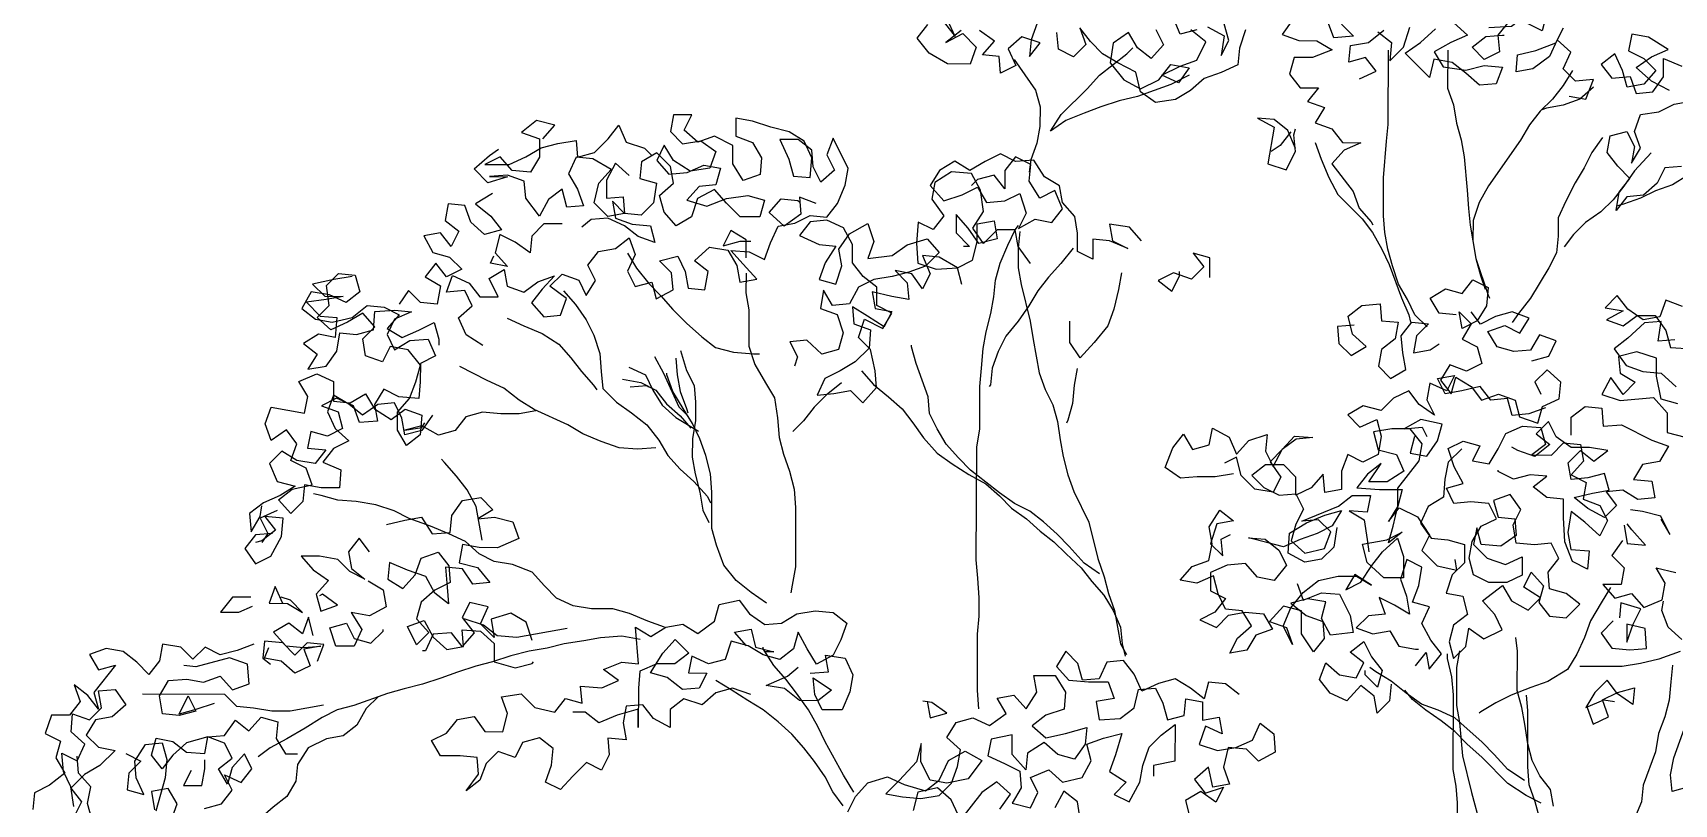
# Model space of a CAD drawing. Header units: inches. Extents: x -22123 to -20407, y -44696 to -43478.
# Drawn here: x -21201.66 to -21153.8, y -44544.56 to -44522.08 of the extents above; entities that cross this region are included whole.
import ezdxf

# ---------------------------------------------------------------- set-up
doc = ezdxf.new("R2010")
doc.units = ezdxf.units.IN
doc.header["$LTSCALE"] = 0.01
doc.header["$MEASUREMENT"] = 0

# ---------------------------------------------------------------- blocks, each defined once
blk = doc.blocks.new('ARBOLITO')
at = {"color": 106}
for points in [[(70.78547, -147.00222), (70.79554, -147.00406), (70.80012, -146.99217), (70.78914, -146.99308), (70.78182, -146.98575), (70.78641, -146.97568), (70.77818, -146.96835), (70.77359, -146.97842), (70.76352, -146.98573), (70.75345, -146.98755), (70.75437, -146.97748), (70.76536, -146.97475), (70.77726, -146.97018), (70.78185, -146.96103)], [(70.71595, -146.95823), (70.72418, -146.96556), (70.71411, -146.97013), (70.70404, -146.97561), (70.70952, -146.98477), (70.72325, -146.98661), (70.73423, -146.98387), (70.74521, -146.9848), (70.74154, -146.99486), (70.73148, -146.99577), (70.72324, -146.98844), (70.71501, -146.98202), (70.70403, -146.98018), (70.70128, -146.99116), (70.68664, -146.97651), (70.6958, -146.97011), (70.70496, -146.96188)], [(70.61893, -146.95631), (70.61252, -146.96546), (70.62258, -146.96913), (70.63357, -146.96914), (70.64271, -146.97464), (70.63081, -146.9792), (70.61983, -146.97919), (70.61707, -146.98926), (70.62347, -146.9975), (70.63445, -146.99751), (70.62804, -147.00574), (70.63811, -147.00941), (70.63261, -147.01856), (70.64267, -147.02223), (70.64907, -147.03047), (70.66005, -147.03048), (70.64998, -147.03505), (70.64265, -147.04328), (70.65545, -147.05977), (70.6591, -147.06984), (70.66642, -147.07808), (70.66733, -147.07991)], [(70.56127, -146.96266), (70.55119, -146.9654), (70.54663, -146.95441)], [(70.53655, -146.96264), (70.54112, -146.9718), (70.53379, -146.98003), (70.52556, -146.97361), (70.52008, -146.96446), (70.51092, -146.97085), (70.50908, -146.98275), (70.5173, -146.99283), (70.52737, -146.99833), (70.53836, -146.99285), (70.54569, -146.9837), (70.55667, -146.98554), (70.55025, -146.99469), (70.54019, -146.9901), (70.55118, -146.98462), (70.56125, -146.98097), (70.56675, -146.96999), (70.5576, -146.96266)], [(70.56767, -146.96084), (70.57774, -146.96634), (70.5759, -146.97824), (70.58048, -146.96909), (70.57774, -146.95902)], [(70.59055, -146.96269), (70.58688, -146.97367), (70.58596, -146.98374), (70.57589, -146.9883), (70.56581, -146.99196), (70.55757, -146.99927), (70.54841, -147.00475), (70.53651, -147.00657), (70.52737, -147.00016), (70.52463, -146.98826), (70.51365, -146.98276), (70.5045, -146.97726), (70.49719, -146.96993), (70.49079, -146.96168), (70.49444, -146.97175), (70.48711, -146.97907), (70.47796, -146.97449), (70.47706, -146.96442)], [(70.46517, -146.95891), (70.46149, -146.96898), (70.46057, -146.97905), (70.46698, -146.97081), (70.456, -146.96714), (70.44776, -146.97446), (70.45233, -146.98453), (70.44317, -146.9891), (70.44226, -146.97903), (70.4322, -146.9781), (70.43953, -146.96987), (70.43038, -146.96346)], [(70.4194, -146.96345), (70.41024, -146.97076), (70.42031, -146.96528), (70.42854, -146.97352), (70.42487, -146.98359), (70.41114, -146.98358), (70.40016, -146.97716), (70.39285, -146.968), (70.39926, -146.95977)], [(70.40933, -146.95886), (70.41573, -146.96711), (70.41117, -146.95703)], [(70.65917, -146.99204), (70.66924, -146.98747), (70.66284, -146.97923), (70.65277, -146.98197), (70.6537, -146.9719), (70.66468, -146.97008), (70.67384, -146.96277)], [(70.64822, -146.95908), (70.65553, -146.96641), (70.64364, -146.96731), (70.63998, -146.95724)], [(70.67018, -146.96368), (70.67841, -146.97009), (70.67749, -146.98107), (70.68573, -146.97284), (70.6894, -146.96095)], [(70.85316, -147.04439), (70.84309, -147.0453), (70.83851, -147.05444), (70.83026, -147.06176), (70.8202, -147.06266), (70.81378, -147.0709), (70.81562, -147.05991), (70.82204, -147.05168), (70.81472, -147.04435), (70.80832, -147.03611), (70.81016, -147.02604), (70.82023, -147.02331), (70.8248, -147.03246), (70.82296, -147.04253), (70.82846, -147.03338), (70.82481, -147.02331), (70.82848, -147.01325), (70.83946, -147.01143), (70.84862, -147.00686), (70.85869, -147.00504)], [(70.737, -146.96099), (70.75073, -146.96009), (70.75897, -146.95369), (70.76447, -146.94454), (70.77179, -146.95279), (70.76903, -146.96285), (70.75988, -146.95827), (70.74982, -146.95643), (70.74249, -146.96557), (70.74339, -146.97564), (70.73424, -146.98021), (70.72692, -146.97288), (70.73516, -146.96648), (70.74523, -146.96558), (70.74615, -146.96558)], [(70.84588, -146.99862), (70.8349, -146.99312), (70.82576, -146.98487), (70.83492, -146.97847), (70.84499, -146.97391), (70.8331, -146.96657), (70.82303, -146.96473), (70.82119, -146.9748), (70.83034, -146.97938), (70.83765, -146.98671), (70.83033, -146.99494), (70.82026, -146.99677), (70.81752, -146.98669), (70.81295, -146.97662), (70.80471, -146.98302), (70.81111, -146.99127), (70.82209, -146.99036), (70.82574, -147.00043), (70.83581, -146.99953), (70.84223, -146.99038), (70.84224, -146.9794), (70.85322, -146.98398)], [(70.70022, -147.14127), (70.69291, -147.13394), (70.68834, -147.12478), (70.68286, -147.11562), (70.67921, -147.10464), (70.67647, -147.09457), (70.67465, -147.0845), (70.67374, -147.07443), (70.67376, -147.05155), (70.67561, -147.02958), (70.67654, -147.01952), (70.67658, -146.97467)], [(70.45142, -146.98087), (70.46421, -146.99918), (70.46695, -147.00926), (70.46694, -147.02115), (70.4651, -147.03122), (70.46143, -147.04128), (70.46051, -147.04861)], [(70.80012, -146.99675), (70.79188, -147.00406), (70.7818, -147.00771), (70.77173, -147.00953), (70.76899, -147.01045)], [(70.13183, -147.15356), (70.12177, -147.14715), (70.1172, -147.13707), (70.12544, -147.12976), (70.12088, -147.1206), (70.10989, -147.12151), (70.11356, -147.11144), (70.12363, -147.11603), (70.13002, -147.12427), (70.14101, -147.12428), (70.13553, -147.11329), (70.14468, -147.10781), (70.14651, -147.11788), (70.15657, -147.12155), (70.16481, -147.11515), (70.17488, -147.1115), (70.16755, -147.11973), (70.16114, -147.12796), (70.16845, -147.1362), (70.17852, -147.1353), (70.18219, -147.12523), (70.17213, -147.1179), (70.17946, -147.11059), (70.18953, -147.11426), (70.19409, -147.12341), (70.19959, -147.11427), (70.19503, -147.10511), (70.20144, -147.09688), (70.21151, -147.09506), (70.21975, -147.08866), (70.22341, -147.09873), (70.21882, -147.10879), (70.22339, -147.11795), (70.23346, -147.11521), (70.23619, -147.12528), (70.24627, -147.1198), (70.24536, -147.10973), (70.23805, -147.1024), (70.24903, -147.09967), (70.2536, -147.10882), (70.25542, -147.11889), (70.26549, -147.11982), (70.26733, -147.10884), (70.2591, -147.10242), (70.26826, -147.09419), (70.27924, -147.09603), (70.28472, -147.10519), (70.28654, -147.11526), (70.29661, -147.11344), (70.28838, -147.10428), (70.28107, -147.09604), (70.29205, -147.09696), (70.3012, -147.10155), (70.30487, -147.09148), (70.30946, -147.08142), (70.31953, -147.0796), (70.32868, -147.07503), (70.33875, -147.07595), (70.34516, -147.06772), (70.34975, -147.05674), (70.35159, -147.04668), (70.34246, -147.02836), (70.33878, -147.03843), (70.34335, -147.04758), (70.33511, -147.0549), (70.33054, -147.04574), (70.32963, -147.03567), (70.3214, -147.02926), (70.31042, -147.02925), (70.3159, -147.04115), (70.31864, -147.05122), (70.3287, -147.05215), (70.32963, -147.04025), (70.32506, -147.03018), (70.31592, -147.02468), (70.30493, -147.02192), (70.29396, -147.01825), (70.28389, -147.01641), (70.28388, -147.02739), (70.29394, -147.03106), (70.29943, -147.04022), (70.2985, -147.05029), (70.28843, -147.05394), (70.28203, -147.04387), (70.28204, -147.03288), (70.27106, -147.02738), (70.26099, -147.03103), (70.25276, -147.0237), (70.25735, -147.01456), (70.24636, -147.01455), (70.24452, -147.02461), (70.25184, -147.03194), (70.26282, -147.03012), (70.27197, -147.03654), (70.2683, -147.0466), (70.2564, -147.04842), (70.24634, -147.042), (70.24086, -147.03285), (70.23627, -147.04199), (70.24359, -147.05024), (70.25457, -147.04933), (70.26464, -147.04477), (70.27471, -147.04661), (70.27195, -147.05667), (70.26188, -147.05758), (70.25455, -147.06581), (70.26645, -147.06948), (70.27835, -147.06491), (70.29117, -147.0631), (70.30123, -147.06585), (70.29848, -147.07592), (70.28658, -147.07591), (70.27835, -147.06766), (70.27104, -147.05942), (70.26096, -147.0649), (70.25729, -147.07588), (70.24813, -147.08136), (70.24082, -147.07312), (70.23808, -147.06305), (70.24633, -147.05573), (70.24451, -147.04566), (70.23628, -147.03742), (70.22712, -147.0429), (70.22619, -147.05297), (70.23626, -147.05572), (70.23442, -147.06762), (70.22709, -147.07494), (70.21702, -147.07401), (70.20971, -147.06668), (70.21153, -147.07675), (70.22159, -147.08042), (70.23257, -147.08135), (70.23531, -147.09142), (70.22525, -147.08775), (70.21701, -147.08133), (70.20695, -147.07675), (70.19688, -147.07765), (70.19139, -147.08222)], [(70.62069, -147.03411), (70.61613, -147.02312), (70.60789, -147.01671), (70.59783, -147.01578), (70.60789, -147.02128), (70.60421, -147.04325), (70.61519, -147.04692), (70.62069, -147.03594), (70.61978, -147.02587), (70.6207, -147.02221)], [(70.16764, -147.02912), (70.17497, -147.02089), (70.16399, -147.01813), (70.15483, -147.02544), (70.16581, -147.02912), (70.1658, -147.0401), (70.1603, -147.04925), (70.14931, -147.04832), (70.142, -147.04008), (70.13284, -147.04465), (70.14749, -147.04466), (70.15756, -147.04009), (70.16672, -147.03461), (70.17679, -147.03187), (70.18777, -147.03005), (70.18868, -147.04012), (70.19875, -147.03738), (70.20699, -147.02915), (70.21341, -147.02092), (70.21798, -147.03099), (70.22896, -147.03467), (70.23353, -147.03925)], [(70.61796, -147.02404), (70.61154, -147.03227), (70.60605, -147.03593)], [(70.89437, -147.02612), (70.88429, -147.02977), (70.8733, -147.03709), (70.85682, -147.04988), (70.84766, -147.05537), (70.83759, -147.05902), (70.82843, -147.06359), (70.81836, -147.06724), (70.8147, -147.06815)], [(70.21979, -147.05113), (70.21156, -147.0438), (70.20606, -147.05386), (70.20605, -147.06485), (70.21612, -147.06394), (70.21702, -147.07401), (70.20695, -147.07583), (70.19872, -147.06759), (70.20148, -147.05569), (70.20881, -147.04746), (70.19783, -147.04104), (70.18776, -147.04012), (70.18318, -147.05018), (70.18866, -147.05934), (70.19231, -147.06941), (70.18224, -147.07032), (70.17951, -147.05933), (70.17127, -147.06573), (70.16576, -147.07579), (70.15754, -147.0648), (70.15663, -147.05473), (70.14657, -147.05106), (70.13558, -147.05197), (70.14657, -147.05198), (70.13466, -147.05563), (70.12643, -147.04739), (70.13559, -147.03916), (70.14109, -147.0355)], [(70.5282, -147.08986), (70.52088, -147.08161), (70.50899, -147.07977), (70.51081, -147.08984), (70.51996, -147.09442), (70.50898, -147.08984), (70.49891, -147.08891), (70.4989, -147.10081), (70.48975, -147.09623), (70.48976, -147.08524), (70.48794, -147.07517), (70.48063, -147.06693), (70.4788, -147.05686), (70.46966, -147.05136), (70.46326, -147.04129), (70.45227, -147.04219), (70.44313, -147.03761), (70.43397, -147.04218), (70.42481, -147.04766), (70.41566, -147.04216), (70.40651, -147.04764), (70.40101, -147.05679), (70.40924, -147.06595), (70.42022, -147.0623), (70.42938, -147.05773), (70.43486, -147.06689), (70.44585, -147.06598), (70.455, -147.06141), (70.45865, -147.07332), (70.45407, -147.08247), (70.46414, -147.07698), (70.47421, -147.07882), (70.48062, -147.07059), (70.47606, -147.0596), (70.4669, -147.06417), (70.4605, -147.0541), (70.46143, -147.04403), (70.45228, -147.03945), (70.44586, -147.04768), (70.44585, -147.05866), (70.43945, -147.05042), (70.42938, -147.05315), (70.42572, -147.05681)], [(70.46137, -147.10352), (70.45406, -147.09345), (70.45224, -147.08338), (70.44125, -147.08337), (70.43301, -147.0916), (70.42661, -147.08244), (70.43303, -147.07238), (70.43121, -147.05956), (70.42573, -147.04949), (70.41383, -147.04856), (70.40375, -147.05496), (70.40191, -147.06503), (70.40923, -147.0751), (70.40281, -147.08333), (70.39366, -147.07875), (70.39274, -147.09156), (70.39364, -147.10346), (70.40462, -147.10713), (70.41744, -147.10623), (70.42659, -147.10166), (70.42935, -147.09068), (70.42936, -147.0797), (70.43943, -147.07788), (70.44125, -147.08886), (70.43026, -147.0916), (70.42386, -147.08244), (70.41655, -147.07419), (70.41654, -147.08518), (70.42477, -147.09342), (70.42111, -147.09342)], [(70.1374, -147.06204), (70.12733, -147.06844), (70.13648, -147.07577), (70.14288, -147.08401), (70.1328, -147.08675), (70.12457, -147.07942), (70.12092, -147.06935), (70.11085, -147.06842), (70.10902, -147.07849), (70.11725, -147.0849), (70.11266, -147.09405), (70.10626, -147.08581), (70.09619, -147.08763), (70.10168, -147.0977), (70.11174, -147.10046), (70.11906, -147.10779), (70.1099, -147.11235), (70.1035, -147.10411), (70.09709, -147.11234), (70.10623, -147.11784), (70.10439, -147.12882), (70.09433, -147.1279), (70.08701, -147.12057), (70.08151, -147.1288)], [(70.33235, -147.06771), (70.32229, -147.06404), (70.32319, -147.07411), (70.31312, -147.08142), (70.30397, -147.07318), (70.3113, -147.06494), (70.32137, -147.06587), (70.32228, -147.06679)], [(70.17949, -147.08038), (70.16851, -147.08037), (70.16118, -147.08769), (70.16025, -147.09776), (70.15111, -147.09134), (70.14196, -147.08676), (70.1392, -147.09774), (70.14652, -147.10598), (70.13645, -147.10414), (70.13828, -147.09957)], [(70.29022, -147.10062), (70.29023, -147.08964), (70.28108, -147.08414), (70.2765, -147.09329), (70.28657, -147.09055), (70.29297, -147.09056)], [(70.42017, -147.1163), (70.41744, -147.10623), (70.40646, -147.09981), (70.39639, -147.09889), (70.40096, -147.10987), (70.39637, -147.11902), (70.38997, -147.10986), (70.37991, -147.10803), (70.38722, -147.11535), (70.38813, -147.12542), (70.37806, -147.12358), (70.36617, -147.12083), (70.36799, -147.1309), (70.37806, -147.13274), (70.37347, -147.14188), (70.36341, -147.13547), (70.35426, -147.12997), (70.35517, -147.14004), (70.36523, -147.14371), (70.36431, -147.15469), (70.35606, -147.16292), (70.3469, -147.1684), (70.33775, -147.17297), (70.33316, -147.18303), (70.34323, -147.18213), (70.3533, -147.18031), (70.36061, -147.18764), (70.36886, -147.17849), (70.36795, -147.16842), (70.36522, -147.15561), (70.3579, -147.14828), (70.36158, -147.1373), (70.37255, -147.1428), (70.37805, -147.13365), (70.36891, -147.12907), (70.36892, -147.11808), (70.36068, -147.11167), (70.35428, -147.10343), (70.35429, -147.09244), (70.34881, -147.08237), (70.33875, -147.07778), (70.32868, -147.07869), (70.32227, -147.08692), (70.33416, -147.09242), (70.34423, -147.09335), (70.33781, -147.10341), (70.33414, -147.11347), (70.34421, -147.11623), (70.34788, -147.10525), (70.34606, -147.09518), (70.35247, -147.08603), (70.36346, -147.07964), (70.36711, -147.09062), (70.36344, -147.10069), (70.37809, -147.09887), (70.38724, -147.09247), (70.39915, -147.08882), (70.40646, -147.09707), (70.39822, -147.1053), (70.38814, -147.10895), (70.37807, -147.11168), (70.36709, -147.1135), (70.35793, -147.11807), (70.35243, -147.12814), (70.34236, -147.12904), (70.33688, -147.11988), (70.33504, -147.13087), (70.3451, -147.13454), (70.34875, -147.14552), (70.346, -147.15559), (70.33593, -147.15832), (70.32678, -147.15008), (70.31672, -147.15098), (70.32128, -147.16014), (70.31945, -147.16563)], [(70.48701, -147.09439), (70.47968, -147.10354), (70.47235, -147.11177), (70.46593, -147.12), (70.46043, -147.12915), (70.45402, -147.1383), (70.44669, -147.14744), (70.4421, -147.15659), (70.43843, -147.16666), (70.43751, -147.17672), (70.43659, -147.17764)], [(70.21883, -147.09781), (70.22431, -147.10697), (70.23163, -147.11613), (70.23894, -147.12346), (70.24626, -147.1317), (70.25449, -147.13994), (70.26363, -147.14819), (70.27186, -147.1546), (70.28284, -147.15736), (70.29474, -147.15829), (70.2984, -147.15829)], [(70.56937, -147.11186), (70.56938, -147.09996), (70.55931, -147.09721), (70.56571, -147.10545), (70.55838, -147.11276), (70.5474, -147.10909), (70.53825, -147.11366), (70.54648, -147.12008), (70.55106, -147.11093), (70.55106, -147.10818)], [(70.05315, -147.1123), (70.04217, -147.11412), (70.02935, -147.11686), (70.03667, -147.12419), (70.04765, -147.1242), (70.03758, -147.12602), (70.02568, -147.12784), (70.03391, -147.13608), (70.04398, -147.13701), (70.04305, -147.1489), (70.03298, -147.14706), (70.02383, -147.15255), (70.03206, -147.15896), (70.02656, -147.16811), (70.03754, -147.16629), (70.04396, -147.15714), (70.0458, -147.14616), (70.05587, -147.14709), (70.06594, -147.14435), (70.06686, -147.13337), (70.07876, -147.13246), (70.08883, -147.13339), (70.07876, -147.13795), (70.07417, -147.1471), (70.07874, -147.15626), (70.0879, -147.15078), (70.09888, -147.14987), (70.10345, -147.15994), (70.09429, -147.16451), (70.09428, -147.17549), (70.09336, -147.18556), (70.08146, -147.18463), (70.07231, -147.18005), (70.06681, -147.1892), (70.06863, -147.19927), (70.05765, -147.20017), (70.054, -147.1901), (70.04393, -147.18552), (70.03478, -147.19008), (70.04484, -147.19375), (70.04758, -147.20382), (70.03842, -147.20839), (70.02835, -147.20564), (70.02652, -147.2157), (70.0375, -147.21663), (70.03108, -147.22486), (70.0201, -147.22302), (70.01095, -147.21752), (70.00362, -147.22484), (70.00819, -147.23582), (70.01917, -147.23858), (70.01001, -147.24406), (69.99994, -147.24863), (69.9917, -147.25503), (69.9926, -147.26601), (69.9981, -147.25686), (69.99903, -147.25046)], [(70.10159, -147.19564), (70.09517, -147.20478), (70.0851, -147.20752), (70.08328, -147.19745), (70.07871, -147.18829), (70.06864, -147.1892), (70.05948, -147.1956), (70.05125, -147.18918), (70.0421, -147.18368), (70.03843, -147.19375), (70.043, -147.20382), (70.05123, -147.21115), (70.04207, -147.21572), (70.03566, -147.22395), (70.04664, -147.22854), (70.04571, -147.23952), (70.03473, -147.23951), (70.02466, -147.23767), (70.02374, -147.24774), (70.01641, -147.25505), (70.0091, -147.24681), (70.01734, -147.24041), (70.02924, -147.23767), (70.02559, -147.2276), (70.01644, -147.22302), (70.02011, -147.21295), (70.01371, -147.20471), (70.00455, -147.21111), (70.0009, -147.20104), (70.00457, -147.19097), (70.0247, -147.19465), (70.02654, -147.18458), (70.02106, -147.17543), (70.03205, -147.17086), (70.04211, -147.17545), (70.0421, -147.18734), (70.05217, -147.18827), (70.06133, -147.18279), (70.06681, -147.19194), (70.07687, -147.19836), (70.08511, -147.19196), (70.09518, -147.19563), (70.09425, -147.20753), (70.08601, -147.21393), (70.08053, -147.20477), (70.08054, -147.19379), (70.08787, -147.18556), (70.09154, -147.17549), (70.09429, -147.16543), (70.08698, -147.15627), (70.076, -147.15443), (70.07141, -147.16357), (70.06135, -147.1599), (70.05953, -147.14983), (70.06685, -147.14252), (70.05954, -147.13427), (70.05038, -147.13976), (70.04031, -147.14433), (70.03208, -147.137), (70.03941, -147.12968), (70.03759, -147.11778), (70.04492, -147.11046), (70.05498, -147.11139), (70.05772, -147.12146), (70.04948, -147.12786), (70.03941, -147.12327), (70.02843, -147.12143), (70.02293, -147.1315), (70.03116, -147.13791), (70.04123, -147.13975), (70.05313, -147.13701), (70.06229, -147.1297), (70.07236, -147.13063), (70.08151, -147.13521), (70.07418, -147.14344), (70.08332, -147.14894), (70.0934, -147.14437), (70.10255, -147.13981), (70.10529, -147.14988), (70.10529, -147.15354)], [(70.51628, -147.10907), (70.51444, -147.11913), (70.51169, -147.13103), (70.50802, -147.14109), (70.49977, -147.15115), (70.49152, -147.1603), (70.48513, -147.15114), (70.48514, -147.13833)], [(70.71762, -147.13396), (70.70755, -147.13304), (70.70207, -147.12388), (70.71123, -147.1184), (70.72129, -147.12115), (70.72771, -147.11292), (70.73686, -147.1175), (70.73593, -147.12849), (70.73043, -147.13763), (70.72127, -147.1422), (70.71945, -147.13213), (70.72677, -147.13946), (70.72127, -147.14861), (70.73042, -147.15319), (70.73315, -147.16326), (70.724, -147.16783), (70.71393, -147.16416), (70.70843, -147.17331), (70.71483, -147.18155), (70.71759, -147.17149), (70.72673, -147.17699), (70.73313, -147.18523), (70.7432, -147.18158), (70.75327, -147.18525), (70.756, -147.19532), (70.76698, -147.19899), (70.76974, -147.18893), (70.77981, -147.18436), (70.78074, -147.17429), (70.77251, -147.16696), (70.76518, -147.17428), (70.76883, -147.1816)], [(70.18037, -147.12066), (70.18768, -147.1289), (70.19408, -147.13806), (70.19865, -147.14722), (70.2023, -147.1582), (70.20321, -147.16919), (70.20411, -147.17926), (70.21234, -147.1875), (70.22149, -147.19392), (70.23063, -147.20125), (70.23795, -147.21041), (70.24343, -147.21956), (70.25075, -147.22781), (70.25898, -147.23514), (70.26721, -147.2443), (70.26903, -147.24796)], [(70.854, -147.12859), (70.84394, -147.12492), (70.84026, -147.13499), (70.8302, -147.13681), (70.82105, -147.1304), (70.81465, -147.12215), (70.80732, -147.12947), (70.8183, -147.13131), (70.80823, -147.13679), (70.81829, -147.14046), (70.82654, -147.13406), (70.83752, -147.13407), (70.84392, -147.14323), (70.84666, -147.1533), (70.85947, -147.15423)], [(70.84941, -147.14873), (70.83934, -147.14963), (70.84118, -147.13774), (70.83111, -147.13864), (70.82103, -147.14779), (70.81279, -147.15418), (70.8201, -147.16426), (70.83017, -147.16793), (70.84115, -147.16886), (70.85029, -147.1771)], [(70.8512, -147.18717), (70.84114, -147.18441), (70.8384, -147.17068), (70.83841, -147.1597), (70.82652, -147.15603), (70.81553, -147.15876), (70.81644, -147.16883), (70.82558, -147.17433), (70.81826, -147.18165), (70.81094, -147.17157), (70.80544, -147.18164), (70.81642, -147.18531), (70.83656, -147.1835), (70.84479, -147.19266), (70.84478, -147.20455), (70.85576, -147.20731)], [(70.65629, -147.14031), (70.64622, -147.14122), (70.64713, -147.15129), (70.65444, -147.15862), (70.6636, -147.15313), (70.65537, -147.1458), (70.65263, -147.13482), (70.66088, -147.12842), (70.67186, -147.12751), (70.67277, -147.13758), (70.68284, -147.13851), (70.681, -147.14857), (70.67275, -147.15497), (70.67091, -147.16504), (70.67823, -147.17237), (70.68739, -147.16688), (70.68556, -147.15681), (70.68466, -147.14675), (70.69107, -147.13851), (70.70114, -147.13944), (70.69381, -147.14675), (70.69197, -147.15682), (70.70204, -147.155), (70.70754, -147.15134)], [(70.76336, -147.16146), (70.77343, -147.15873), (70.77801, -147.14958), (70.76795, -147.14591), (70.76245, -147.15505), (70.75238, -147.15596), (70.74231, -147.15321), (70.73683, -147.14405), (70.7469, -147.1404), (70.75605, -147.14498), (70.76155, -147.13583), (70.75149, -147.13216), (70.74142, -147.1349), (70.73226, -147.13947), (70.72677, -147.13214)], [(70.14649, -147.1371), (70.15655, -147.14169), (70.16753, -147.14627), (70.17759, -147.15269), (70.18491, -147.16093), (70.19131, -147.16918), (70.19862, -147.17742), (70.20045, -147.18017)], [(70.23525, -147.16006), (70.24073, -147.17014), (70.24986, -147.19028), (70.25535, -147.19578)], [(70.24806, -147.16099), (70.24897, -147.17106), (70.25079, -147.18113), (70.25444, -147.1912), (70.25535, -147.19395)], [(70.21601, -147.17377), (70.227, -147.17562), (70.23614, -147.1802), (70.24254, -147.18844), (70.25077, -147.19577), (70.25717, -147.2031)], [(70.21968, -147.16646), (70.22975, -147.17104), (70.23431, -147.1802), (70.2398, -147.18936), (70.24803, -147.19669), (70.26175, -147.20494)], [(70.48969, -147.1667), (70.48785, -147.17677), (70.48692, -147.18775), (70.48417, -147.19782), (70.48325, -147.19965)], [(70.77157, -147.18984), (70.7615, -147.19349), (70.75143, -147.1944), (70.74869, -147.18433), (70.73862, -147.18524), (70.73222, -147.17699), (70.72124, -147.17973), (70.71117, -147.18155), (70.7066, -147.17239), (70.71667, -147.17057), (70.71209, -147.17972), (70.70202, -147.17513), (70.70018, -147.1852), (70.70475, -147.19436), (70.6956, -147.18794), (70.6892, -147.1797), (70.68005, -147.18427), (70.67272, -147.19158), (70.66174, -147.18883), (70.65258, -147.19431), (70.6599, -147.20164), (70.66997, -147.19707), (70.6727, -147.20714), (70.67086, -147.21812), (70.66171, -147.22269), (70.65256, -147.21811), (70.64889, -147.22817), (70.64888, -147.23916), (70.63881, -147.24098), (70.6379, -147.22999), (70.63057, -147.23822), (70.62142, -147.24279), (70.62143, -147.23181), (70.61411, -147.22448), (70.60313, -147.22447), (70.59488, -147.23087), (70.6022, -147.2382), (70.61135, -147.24278), (70.62142, -147.24188), (70.62599, -147.25103), (70.6214, -147.26018), (70.61865, -147.27025), (70.62688, -147.27758), (70.63878, -147.27484), (70.64245, -147.26478), (70.63513, -147.25745), (70.62506, -147.25835), (70.64704, -147.24922), (70.65528, -147.24282), (70.66626, -147.24283), (70.66443, -147.2529), (70.65344, -147.25197), (70.66259, -147.25747), (70.66441, -147.26937), (70.66532, -147.2767)], [(70.22059, -147.17836), (70.23066, -147.17745), (70.23157, -147.17837)], [(70.34781, -147.17573), (70.33865, -147.18304), (70.33132, -147.19035), (70.32491, -147.19859), (70.3185, -147.20499)], [(70.16383, -147.19295), (70.15376, -147.19477), (70.14277, -147.19476), (70.13179, -147.19383), (70.12172, -147.19657), (70.11531, -147.2048), (70.10524, -147.20754), (70.09517, -147.20204), (70.0851, -147.20477), (70.09517, -147.20295), (70.09701, -147.20021)], [(70.78711, -147.20633), (70.78712, -147.19535), (70.79537, -147.18895), (70.80543, -147.18987), (70.80634, -147.20086), (70.81732, -147.19995), (70.83562, -147.20912), (70.84569, -147.21279), (70.84019, -147.22194), (70.83012, -147.22376), (70.82462, -147.23291), (70.8356, -147.23383), (70.83742, -147.2439), (70.82735, -147.24481), (70.8182, -147.23931), (70.80813, -147.24022), (70.81453, -147.24846), (70.8072, -147.25577), (70.79714, -147.25027), (70.78891, -147.24386), (70.7999, -147.24112), (70.80997, -147.2393), (70.80723, -147.22923), (70.79716, -147.23197), (70.78709, -147.23287), (70.78527, -147.22281), (70.7926, -147.21549), (70.80083, -147.2219), (70.80907, -147.2155), (70.79809, -147.21366), (70.78711, -147.21365), (70.77796, -147.20724), (70.77339, -147.19808), (70.76606, -147.2054), (70.7743, -147.21181), (70.76514, -147.21913), (70.75507, -147.21546), (70.75141, -147.21362)], [(70.5839, -147.22994), (70.57292, -147.23176), (70.56193, -147.23175), (70.55187, -147.23266), (70.54272, -147.22624), (70.54731, -147.21435), (70.55372, -147.20612), (70.5592, -147.21528), (70.56927, -147.21254), (70.57111, -147.20247), (70.58118, -147.20797), (70.58574, -147.21805), (70.59307, -147.20982), (70.60406, -147.20616), (70.60314, -147.21623), (70.6077, -147.22539), (70.6132, -147.21533), (70.62053, -147.20709), (70.63152, -147.20802), (70.62145, -147.20893), (70.6132, -147.21533), (70.60588, -147.22264), (70.61227, -147.2318), (70.60769, -147.24095), (70.59671, -147.23911), (70.58848, -147.23086), (70.58574, -147.21988), (70.57842, -147.22353)], [(70.62228, -147.29588), (70.62594, -147.30595), (70.63692, -147.30138), (70.6479, -147.30231), (70.6543, -147.31513), (70.65612, -147.3252), (70.64239, -147.32702), (70.63691, -147.31694), (70.63966, -147.30688), (70.62868, -147.30504), (70.61861, -147.30777), (70.62776, -147.3151), (70.63782, -147.31877), (70.63873, -147.32884), (70.63231, -147.33707), (70.625, -147.32608), (70.62501, -147.31235), (70.61403, -147.3096), (70.60579, -147.31874), (70.61585, -147.32241), (70.6195, -147.33249), (70.61402, -147.3215), (70.61861, -147.31052), (70.62594, -147.30137), (70.6351, -147.29406), (70.647, -147.29132), (70.65798, -147.29133), (70.66713, -147.29683), (70.65707, -147.29042), (70.65157, -147.29957), (70.66073, -147.295), (70.66714, -147.28494), (70.67356, -147.2767), (70.68272, -147.26847), (70.68637, -147.27946), (70.68636, -147.29228), (70.67446, -147.29226), (70.6644, -147.2831), (70.66166, -147.27212), (70.67631, -147.26938), (70.68547, -147.26482), (70.67722, -147.27122), (70.67998, -147.26115), (70.68273, -147.24925), (70.68274, -147.23827), (70.69557, -147.22181), (70.69741, -147.21174), (70.6901, -147.20258), (70.67912, -147.20257), (70.66813, -147.20439), (70.67087, -147.21538), (70.68185, -147.21813), (70.68641, -147.22821), (70.67634, -147.2346), (70.66536, -147.23459), (70.67269, -147.22362), (70.66445, -147.23002), (70.65803, -147.23825), (70.67176, -147.23918), (70.68549, -147.23919), (70.68273, -147.24925), (70.67723, -147.2584), (70.68365, -147.25017), (70.69463, -147.25567), (70.70194, -147.26666), (70.69735, -147.27581), (70.7065, -147.28497), (70.71839, -147.28773), (70.71748, -147.28132)], [(70.69284, -147.20716), (70.69009, -147.21723), (70.70015, -147.21907), (70.70657, -147.20992), (70.70932, -147.19985), (70.69651, -147.1971), (70.68644, -147.20258), (70.69742, -147.20167), (70.70016, -147.20717)], [(70.72121, -147.21451), (70.71296, -147.22274), (70.71112, -147.23281), (70.7102, -147.24379), (70.70104, -147.24927), (70.69645, -147.25933), (70.70285, -147.26849), (70.71292, -147.26942), (70.72298, -147.27217), (70.72297, -147.28316), (70.71565, -147.29047), (70.71197, -147.30145), (70.72204, -147.30329), (70.72478, -147.31428), (70.71653, -147.32068), (70.71378, -147.33074), (70.71651, -147.34081), (70.72384, -147.3335), (70.72568, -147.32252), (70.73483, -147.32893), (70.74582, -147.32345), (70.74125, -147.31429), (70.73394, -147.30605), (70.74584, -147.29691), (70.75133, -147.30606), (70.76139, -147.31156), (70.76872, -147.30425), (70.75866, -147.29783), (70.76324, -147.28868), (70.77056, -147.29693), (70.7678, -147.30699), (70.7742, -147.31524), (70.78427, -147.31616), (70.79251, -147.30793), (70.78428, -147.30152), (70.77422, -147.29876), (70.77331, -147.28869), (70.77972, -147.28046), (70.77516, -147.27131), (70.76509, -147.27221), (70.7541, -147.27129), (70.75228, -147.2603), (70.75687, -147.25115), (70.75047, -147.24199), (70.7404, -147.24565), (70.74314, -147.25572), (70.7532, -147.25664), (70.75411, -147.26671), (70.74495, -147.27311), (70.73305, -147.27218), (70.73032, -147.26211), (70.72848, -147.27218), (70.73671, -147.28042), (70.74769, -147.28409), (70.75776, -147.27953), (70.75775, -147.29051), (70.74859, -147.29508), (70.73761, -147.29507), (70.72846, -147.29048), (70.72572, -147.28041), (70.72756, -147.27035), (70.73306, -147.2612), (70.74222, -147.25663), (70.73765, -147.24747), (70.72667, -147.24655), (70.7166, -147.24745), (70.71203, -147.2383), (70.7221, -147.23556), (70.71662, -147.22549), (70.71297, -147.2145), (70.72213, -147.20993), (70.73219, -147.21269), (70.72761, -147.22184), (70.73767, -147.22368), (70.74317, -147.21453), (70.74776, -147.20538), (70.75783, -147.20081), (70.76881, -147.20174), (70.77155, -147.21181), (70.76331, -147.21821), (70.7752, -147.21822), (70.78253, -147.2109), (70.7926, -147.21183), (70.79442, -147.2219), (70.78709, -147.23013), (70.79624, -147.23471), (70.7944, -147.24478), (70.80447, -147.24845), (70.80903, -147.25761), (70.80445, -147.26676), (70.7953, -147.25851), (70.78707, -147.2521), (70.78523, -147.26491), (70.78705, -147.27498), (70.79803, -147.2759), (70.79711, -147.28688), (70.78796, -147.2823), (70.78339, -147.2704), (70.78249, -147.25575), (70.7825, -147.24477), (70.77244, -147.24384), (70.7642, -147.23743), (70.77245, -147.23103), (70.76238, -147.23011), (70.75231, -147.23284), (70.74316, -147.22826), (70.74316, -147.22734)], [(70.13172, -147.27072), (70.12808, -147.25058), (70.1226, -147.2405), (70.1162, -147.23226), (70.10888, -147.22402), (70.10705, -147.22218)], [(70.00818, -147.25321), (69.9981, -147.25778), (70.00267, -147.26694), (69.99901, -147.27243)], [(70.07407, -147.26151), (70.08505, -147.25877), (70.09512, -147.25695), (70.10152, -147.26703), (70.1125, -147.26612), (70.11343, -147.25606), (70.11984, -147.24691), (70.13083, -147.24509), (70.13814, -147.25242), (70.12899, -147.2579), (70.13906, -147.25699), (70.15004, -147.25975), (70.15369, -147.26982), (70.14087, -147.2753), (70.12989, -147.27529), (70.11982, -147.27345), (70.11798, -147.28443), (70.12896, -147.28719), (70.13627, -147.29635), (70.12621, -147.29725), (70.11981, -147.2881), (70.10974, -147.28717), (70.11064, -147.29907), (70.11155, -147.30914), (70.10332, -147.30272), (70.09784, -147.29265), (70.08686, -147.28898), (70.07588, -147.28439), (70.07495, -147.29446), (70.0841, -147.29996), (70.09143, -147.29173), (70.0951, -147.28167), (70.10517, -147.27801), (70.11157, -147.28626), (70.11248, -147.29633), (70.10332, -147.30089), (70.09508, -147.30821), (70.09232, -147.31827), (70.09964, -147.32652), (70.09231, -147.33383), (70.08682, -147.32285), (70.0969, -147.31919), (70.10238, -147.32927), (70.11061, -147.3366), (70.12068, -147.33478), (70.11977, -147.32471), (70.13076, -147.32563), (70.13899, -147.33296), (70.13898, -147.34394), (70.15179, -147.34762), (70.16186, -147.34488), (70.16277, -147.34397)], [(70.64611, -147.26203), (70.64427, -147.27393), (70.63694, -147.28125), (70.62687, -147.28307), (70.61681, -147.27757), (70.61773, -147.26567), (70.62781, -147.25927), (70.6388, -147.25471), (70.64887, -147.25197), (70.64337, -147.26112), (70.63421, -147.26568), (70.62414, -147.26934), (70.61407, -147.2739), (70.604, -147.27115), (70.59302, -147.26839), (70.60309, -147.26932), (70.61132, -147.27573), (70.61589, -147.28489), (70.60856, -147.29403), (70.59849, -147.29219), (70.59117, -147.28395), (70.58019, -147.28486), (70.57012, -147.28942), (70.57011, -147.30041), (70.57926, -147.30499), (70.57284, -147.31322), (70.56369, -147.31779), (70.57375, -147.32238), (70.58108, -147.31506), (70.59115, -147.31324), (70.60213, -147.31416), (70.60761, -147.32332), (70.59754, -147.32697), (70.59204, -147.33612), (70.58197, -147.33794), (70.58656, -147.32879), (70.5948, -147.32148), (70.58932, -147.31232), (70.57925, -147.3114), (70.57468, -147.30224), (70.57195, -147.29126), (70.56188, -147.29582), (70.55181, -147.29398), (70.55914, -147.28575), (70.56921, -147.2821), (70.57105, -147.27203), (70.56923, -147.26196), (70.57564, -147.2519), (70.58388, -147.25832), (70.57381, -147.26014), (70.57013, -147.27203), (70.57745, -147.27936), (70.57654, -147.26929), (70.58204, -147.26655)], [(70.81818, -147.26951), (70.81176, -147.27866), (70.81908, -147.28599), (70.81724, -147.29606), (70.80625, -147.29605), (70.81357, -147.30429), (70.82364, -147.30155), (70.83095, -147.3098), (70.84194, -147.30523), (70.84378, -147.29516), (70.8383, -147.28601), (70.85019, -147.28876)], [(70.84107, -147.25672), (70.84655, -147.26588), (70.84107, -147.25489), (70.83009, -147.25213), (70.82277, -147.25121)], [(70.00542, -147.26694), (69.99535, -147.26785), (69.98893, -147.27608), (69.99533, -147.28524), (70.00449, -147.28067), (70.01091, -147.26878), (70.01183, -147.25779), (70.00085, -147.25687), (70.00725, -147.26511), (69.99901, -147.27151), (69.99534, -147.27242)], [(70.8191, -147.26036), (70.82092, -147.27135), (70.8319, -147.27227), (70.82367, -147.26311), (70.82093, -147.25945)], [(70.06398, -147.27798), (70.05758, -147.26973), (70.05117, -147.27796), (70.05299, -147.28803), (70.06122, -147.29445), (70.05207, -147.28986), (70.04476, -147.28254), (70.03378, -147.28069), (70.02279, -147.28068), (70.03011, -147.28893), (70.03926, -147.29534), (70.03193, -147.30357), (70.03466, -147.31365), (70.04473, -147.30999), (70.03559, -147.30358), (70.03376, -147.30449)], [(70.69363, -147.34537), (70.70004, -147.33714), (70.70186, -147.34721), (70.7092, -147.33806), (70.7028, -147.32982), (70.69731, -147.31974), (70.7019, -147.30968), (70.69183, -147.30692), (70.6955, -147.29686), (70.69734, -147.28588), (70.6882, -147.28129), (70.68452, -147.29319), (70.68818, -147.30326), (70.69, -147.31424), (70.68085, -147.30874), (70.6717, -147.30416), (70.67535, -147.31423), (70.66528, -147.31514), (70.65795, -147.32245), (70.66802, -147.32612), (70.67809, -147.3243), (70.68357, -147.33346), (70.69364, -147.3353), (70.69547, -147.3353)], [(70.01179, -147.30905), (70.00722, -147.29898), (70.00355, -147.30904), (70.01453, -147.30905), (70.02368, -147.31455), (70.01636, -147.30722), (70.01087, -147.30539)], [(70.06305, -147.29537), (70.0722, -147.30087), (70.07402, -147.31094), (70.06395, -147.31642), (70.05297, -147.31458), (70.05937, -147.32465), (70.05478, -147.33471), (70.0438, -147.3347), (70.04015, -147.32372), (70.05022, -147.32098), (70.05478, -147.33014), (70.06485, -147.33289), (70.07218, -147.32558), (70.07218, -147.32466)], [(70.81083, -147.29788), (70.80533, -147.30703), (70.79891, -147.31801), (70.79524, -147.32807), (70.79065, -147.33813), (70.78515, -147.34728), (70.77325, -147.35459), (70.76318, -147.35824), (70.75128, -147.36281), (70.74212, -147.36738), (70.73296, -147.37286), (70.73204, -147.37378)], [(69.99257, -147.30537), (69.98158, -147.30536), (69.97425, -147.31451), (69.98524, -147.31452), (69.99348, -147.31086)], [(70.16187, -147.33115), (70.15822, -147.32017), (70.14907, -147.31467), (70.13717, -147.31832), (70.13899, -147.3293), (70.13076, -147.32106), (70.13535, -147.31099), (70.12436, -147.30824), (70.11978, -147.31738), (70.12709, -147.32654), (70.11976, -147.33477), (70.11336, -147.32653), (70.10238, -147.32744), (70.09779, -147.3375), (70.09596, -147.3375)], [(70.29364, -147.36331), (70.28266, -147.35964), (70.27259, -147.36237), (70.26434, -147.36969), (70.25336, -147.36602), (70.24512, -147.37242), (70.24511, -147.3834), (70.23505, -147.3779), (70.22865, -147.36965), (70.21858, -147.37056), (70.21674, -147.38063), (70.21856, -147.3907), (70.20758, -147.38977), (70.20849, -147.39984), (70.2039, -147.40899), (70.19475, -147.4044), (70.18651, -147.41263), (70.17918, -147.42086), (70.17003, -147.41628), (70.1737, -147.40621), (70.17462, -147.39615), (70.16639, -147.38973), (70.15632, -147.39247), (70.15174, -147.40162), (70.14167, -147.39795), (70.13434, -147.40526), (70.13067, -147.41533), (70.12243, -147.42173), (70.12976, -147.41167), (70.12886, -147.4016), (70.11879, -147.40067), (70.10689, -147.40066), (70.10141, -147.3915), (70.11056, -147.38694), (70.11698, -147.3787), (70.12705, -147.37688), (70.13345, -147.38604), (70.14443, -147.38605), (70.14719, -147.37507), (70.14353, -147.365), (70.15543, -147.36318), (70.16366, -147.37143), (70.17556, -147.37418), (70.18197, -147.36595), (70.19204, -147.36871), (70.19113, -147.35864), (70.20395, -147.35956), (70.21402, -147.355), (70.20487, -147.34858), (70.21586, -147.34401), (70.22593, -147.34494), (70.22412, -147.32297), (70.23326, -147.32847), (70.24242, -147.32299), (70.25249, -147.32117), (70.26164, -147.32667), (70.27171, -147.31935), (70.27447, -147.30929), (70.28637, -147.30655), (70.29277, -147.3148), (70.30192, -147.32121), (70.31198, -147.32031), (70.32114, -147.31482), (70.33213, -147.313), (70.34311, -147.31393), (70.35134, -147.32034), (70.34767, -147.33041), (70.34309, -147.33955), (70.33301, -147.34504), (70.32753, -147.33588), (70.32205, -147.32581), (70.31929, -147.33587), (70.31105, -147.34227), (70.30098, -147.33952), (70.29184, -147.33402), (70.28177, -147.33126), (70.2781, -147.34224), (70.26803, -147.34498), (70.25796, -147.34039), (70.25612, -147.35046), (70.26711, -147.35047), (70.26252, -147.35962), (70.25245, -147.36052), (70.24331, -147.35319), (70.23324, -147.35044), (70.24058, -147.33855), (70.24791, -147.33032), (70.25614, -147.33856), (70.24789, -147.34496), (70.23691, -147.34495), (70.22684, -147.34952), (70.22591, -147.35958), (70.22589, -147.38338), (70.2259, -147.3724), (70.21308, -147.37605), (70.2021, -147.38061), (70.19386, -147.3742), (70.18654, -147.37419)], [(70.81264, -147.31802), (70.80531, -147.32533), (70.81171, -147.33449), (70.82269, -147.33542), (70.83276, -147.33451), (70.83186, -147.32261), (70.82088, -147.31986), (70.82087, -147.33084), (70.82454, -147.31986), (70.82912, -147.31071), (70.81723, -147.30704), (70.8163, -147.31619)], [(70.03007, -147.32829), (70.02734, -147.3173), (70.02367, -147.32736), (70.01544, -147.32095), (70.00628, -147.32643), (70.01359, -147.33468), (70.02457, -147.3356), (70.03464, -147.3347), (70.02457, -147.33652), (70.02823, -147.34659), (70.01907, -147.35116), (70.01084, -147.34383), (70.00077, -147.34199), (70.00352, -147.33558)], [(70.18293, -147.32385), (70.15272, -147.32931), (70.14082, -147.32839), (70.13259, -147.32197), (70.12161, -147.3183), (70.12069, -147.3183)], [(70.0328, -147.34385), (70.03648, -147.33378), (70.02641, -147.33286), (70.01908, -147.34017), (70.01176, -147.33284), (70.00078, -147.33192), (69.99986, -147.34199), (70.00443, -147.34565)], [(70.29092, -147.33402), (70.28361, -147.32577), (70.29368, -147.32395), (70.29641, -147.33494), (70.30739, -147.33769), (70.3019, -147.33769)], [(70.67897, -147.35634), (70.67805, -147.3664), (70.67072, -147.37372), (70.6689, -147.36365), (70.66067, -147.35724), (70.65242, -147.36638), (70.64236, -147.3618), (70.63596, -147.35355), (70.63963, -147.34349), (70.64786, -147.35082), (70.65793, -147.35266), (70.66251, -147.34351), (70.65428, -147.33709), (70.66252, -147.33069), (70.66709, -147.33985), (70.67349, -147.34809), (70.67074, -147.35816), (70.66342, -147.35083), (70.66342, -147.34809)], [(69.99437, -147.33374), (69.9843, -147.3374), (69.97423, -147.34013), (69.96508, -147.33555), (69.95775, -147.34286), (69.95044, -147.33553), (69.93946, -147.33369), (69.93762, -147.34376), (69.9312, -147.35199), (69.92389, -147.34466), (69.91566, -147.33825), (69.90559, -147.33641), (69.89552, -147.34006), (69.901, -147.34922), (69.91107, -147.34648), (69.89824, -147.36294), (69.90098, -147.37302), (69.89458, -147.36477), (69.88635, -147.35836), (69.89, -147.36843), (69.88359, -147.37666), (69.8726, -147.37665), (69.86893, -147.38763), (69.87808, -147.39222), (69.87532, -147.40228), (69.88081, -147.41144), (69.87165, -147.41875), (69.86249, -147.42332), (69.86157, -147.43339)], [(69.88628, -147.43158), (69.88446, -147.41968), (69.87989, -147.41052), (69.87899, -147.39954), (69.88814, -147.40412), (69.89272, -147.39406), (69.88449, -147.38673), (69.88542, -147.37575), (69.89548, -147.37942), (69.90281, -147.3721), (69.90099, -147.36203), (69.91106, -147.36113), (69.91746, -147.37028), (69.90921, -147.3776), (69.89914, -147.37942), (69.89364, -147.38857), (69.90096, -147.3959), (69.91102, -147.39774), (69.90186, -147.40688), (69.89271, -147.41236), (69.88446, -147.42059), (69.89086, -147.42884), (69.88628, -147.43799)], [(69.89726, -147.43983), (69.89452, -147.42976), (69.89636, -147.41969), (69.88905, -147.41145), (69.88814, -147.40138)], [(69.97054, -147.36942), (69.95956, -147.37307), (69.94949, -147.37581), (69.95499, -147.36483), (69.95956, -147.37398), (69.94948, -147.37672), (69.93942, -147.3758), (69.9376, -147.36481), (69.9431, -147.35566), (69.95408, -147.35476), (69.96415, -147.3566), (69.97422, -147.35295), (69.98153, -147.36119), (69.9916, -147.35754), (69.9907, -147.34564), (69.97972, -147.34197), (69.95958, -147.34744), (69.95226, -147.34652)], [(70.35582, -147.42194), (70.34943, -147.41187), (70.33846, -147.39172), (70.33389, -147.38256), (70.32841, -147.37249), (70.3211, -147.36242), (70.3147, -147.35417), (70.30738, -147.34593), (70.30099, -147.33586), (70.30099, -147.33494)], [(70.32935, -147.35053), (70.34033, -147.34962), (70.33851, -147.33955), (70.35041, -147.34139), (70.35497, -147.35146), (70.35313, -147.36153), (70.34855, -147.37251), (70.33665, -147.3725), (70.33208, -147.36334), (70.33117, -147.35327), (70.34215, -147.36061), (70.33391, -147.367), (70.32292, -147.36699), (70.31378, -147.35966), (70.3028, -147.35782), (70.31562, -147.35234), (70.32203, -147.34686)], [(70.58744, -147.36266), (70.57921, -147.35625), (70.56914, -147.35532), (70.56639, -147.36539), (70.55816, -147.35897), (70.54901, -147.35347), (70.53894, -147.35621), (70.52887, -147.36078), (70.5243, -147.3507), (70.5179, -147.34246), (70.50783, -147.34337), (70.50325, -147.35343), (70.49318, -147.35434), (70.49044, -147.34427), (70.48312, -147.33694), (70.47762, -147.34609), (70.48494, -147.35433), (70.49684, -147.35526), (70.50874, -147.35527), (70.51239, -147.36534), (70.5014, -147.36716), (70.50322, -147.37814), (70.51604, -147.37724), (70.52428, -147.37084), (70.52704, -147.35986), (70.53711, -147.35895), (70.54167, -147.36811), (70.54441, -147.37818), (70.55448, -147.37544), (70.5554, -147.36538), (70.56547, -147.36722), (70.56546, -147.3782), (70.57553, -147.37638), (70.57735, -147.38645), (70.56729, -147.38186), (70.56362, -147.39284), (70.5746, -147.39651), (70.58558, -147.39469), (70.59565, -147.39013), (70.60024, -147.38006), (70.60847, -147.38648), (70.60938, -147.39746), (70.5993, -147.40294), (70.59199, -147.39561), (70.58101, -147.39469), (70.57825, -147.40658), (70.5819, -147.41666), (70.57183, -147.41848), (70.5691, -147.40658), (70.56085, -147.41389), (70.56725, -147.42213), (70.57824, -147.41848), (70.57365, -147.42763), (70.56451, -147.42122), (70.55535, -147.4267), (70.55809, -147.43677)], [(70.49218, -147.43946), (70.49036, -147.42756), (70.48213, -147.42114), (70.47663, -147.4312)], [(70.44368, -147.43209), (70.4501, -147.42294), (70.44187, -147.41561), (70.43271, -147.42201), (70.41988, -147.43847), (70.4144, -147.42657), (70.40617, -147.41924), (70.39427, -147.42198), (70.39151, -147.43296)], [(70.35215, -147.43384), (70.35674, -147.42469), (70.36407, -147.41646), (70.37597, -147.41281), (70.38603, -147.41739), (70.39884, -147.42107), (70.40709, -147.41467), (70.41259, -147.40277), (70.42266, -147.39729), (70.43272, -147.40279), (70.42448, -147.41377), (70.41166, -147.4165), (70.40159, -147.41466), (70.39611, -147.40367), (70.39612, -147.39269), (70.39337, -147.40367), (70.38329, -147.41464), (70.37504, -147.42287), (70.38511, -147.42471), (70.39609, -147.42564), (70.40708, -147.42382), (70.41441, -147.4165), (70.41808, -147.40644), (70.41992, -147.39637), (70.41169, -147.38904), (70.41719, -147.37989), (70.42726, -147.37716), (70.43732, -147.38174), (70.44739, -147.37443), (70.44191, -147.36527), (70.45198, -147.36345), (70.4593, -147.3717), (70.46571, -147.36163), (70.46389, -147.35156), (70.4767, -147.35158), (70.4831, -147.36165), (70.48218, -147.37172), (70.47119, -147.37537), (70.46295, -147.38177), (70.47118, -147.3891), (70.48308, -147.38636), (70.4959, -147.38271), (70.49497, -147.39278), (70.48856, -147.40193), (70.47849, -147.39917), (70.47026, -147.39184), (70.46019, -147.39824), (70.45926, -147.40831), (70.45103, -147.39915), (70.45104, -147.38725), (70.43823, -147.38998), (70.43639, -147.40005), (70.44645, -147.40463), (70.4556, -147.40922), (70.45651, -147.41929), (70.45101, -147.42844), (70.46199, -147.43119), (70.46657, -147.42204), (70.462, -147.41289), (70.47299, -147.40832), (70.48122, -147.41565), (70.49312, -147.41291), (70.49862, -147.40285), (70.49589, -147.39278), (70.50596, -147.38913), (70.51694, -147.38639), (70.51327, -147.3992), (70.5096, -147.40927), (70.51966, -147.41568), (70.51233, -147.423), (70.52148, -147.42758), (70.5279, -147.41569), (70.52974, -147.40563), (70.53341, -147.39465), (70.54074, -147.38733), (70.54898, -147.38093), (70.54896, -147.4029), (70.53615, -147.40563), (70.53614, -147.41204)], [(70.85289, -147.33636), (70.84008, -147.34093), (70.82909, -147.34366), (70.81811, -147.34548), (70.79248, -147.34546)], [(70.79703, -147.37017), (70.80068, -147.38025), (70.80984, -147.37568), (70.80619, -147.36561), (70.81535, -147.36104), (70.82542, -147.3583), (70.82449, -147.36837), (70.81534, -147.36195), (70.80895, -147.35371), (70.80162, -147.36103), (70.79612, -147.37017), (70.8071, -147.36561), (70.81351, -147.36653)], [(70.03644, -147.37039), (70.0163, -147.37404), (70.00532, -147.37403), (69.99434, -147.37219), (69.98427, -147.37126), (69.97695, -147.36393), (69.92753, -147.36389)], [(70.0694, -147.36493), (70.06207, -147.37225), (70.05657, -147.38231), (70.04832, -147.38871), (70.03825, -147.39053), (70.02727, -147.39601), (70.02085, -147.40607), (70.01992, -147.41614), (70.01442, -147.42529), (70.00618, -147.43169), (69.99794, -147.439), (69.99061, -147.44723), (69.97595, -147.46187), (69.96953, -147.47101), (69.9622, -147.47924), (69.95854, -147.4829)], [(70.39981, -147.36707), (70.40163, -147.37713), (70.4117, -147.3744), (70.40255, -147.36798), (70.39706, -147.36706)], [(69.91743, -147.39957), (69.92658, -147.40416), (69.91925, -147.41147), (69.91832, -147.42154), (69.92839, -147.4243), (69.92382, -147.41422), (69.92292, -147.40415), (69.92933, -147.39409), (69.9394, -147.39319), (69.94214, -147.40326), (69.94121, -147.41424), (69.9357, -147.43437)], [(69.94485, -147.43987), (69.94852, -147.42981), (69.94304, -147.42065), (69.93297, -147.42247), (69.93479, -147.43345)], [(69.96499, -147.43257), (69.97506, -147.42983), (69.98148, -147.4216), (69.97691, -147.41244), (69.98697, -147.41703), (69.99339, -147.4088), (69.98882, -147.39964), (69.98149, -147.40787), (69.97874, -147.41793), (69.97325, -147.40878), (69.9815, -147.40238), (69.97693, -147.39322), (69.96686, -147.38955), (69.95405, -147.3932), (69.9458, -147.40051), (69.93939, -147.40875), (69.93299, -147.4005), (69.93574, -147.39044), (69.94581, -147.39228), (69.95404, -147.39869), (69.96502, -147.39962), (69.96686, -147.38955), (69.97693, -147.38864), (69.98335, -147.3795), (69.99158, -147.38591), (69.99891, -147.37768), (70.00897, -147.38044), (70.00805, -147.3905), (70.01353, -147.39966), (70.02086, -147.39967)], [(69.95678, -147.40968), (69.95219, -147.41883), (69.96318, -147.41884), (69.96502, -147.40877), (69.96502, -147.40328)]]:
    blk.add_lwpolyline(points, dxfattribs=at)
at = {"color": 25}
for points in [[(70.55666, -146.99012), (70.54568, -146.9956), (70.52553, -147.0029), (70.51455, -147.00564), (70.50356, -147.00929), (70.49349, -147.01294), (70.4825, -147.01751), (70.47334, -147.02391), (70.47976, -147.01384), (70.49533, -146.9983), (70.50266, -146.99007), (70.51915, -146.97727), (70.52281, -146.97361)], [(70.71227, -146.9747), (70.71225, -146.99758), (70.7159, -147.00765), (70.71773, -147.01864), (70.72046, -147.02871), (70.72228, -147.03878), (70.7241, -147.05892), (70.725, -147.0699), (70.72591, -147.07997), (70.72955, -147.10011), (70.73685, -147.12208), (70.73776, -147.12391)], [(70.78732, -146.98667), (70.78182, -146.99581), (70.7754, -147.00405), (70.76807, -147.01136), (70.76166, -147.01959), (70.75616, -147.02874), (70.73691, -147.05618), (70.73141, -147.06624), (70.72774, -147.07722), (70.72773, -147.08912), (70.72955, -147.10011), (70.73229, -147.11018), (70.73502, -147.11842)], [(70.80558, -147.02696), (70.79917, -147.0361), (70.79458, -147.04525), (70.78908, -147.0544), (70.78358, -147.06538), (70.779, -147.07544), (70.77899, -147.08642), (70.77806, -147.09649), (70.77348, -147.10564), (70.76248, -147.12393), (70.75515, -147.13308), (70.75148, -147.13857)], [(70.63259, -147.03046), (70.63625, -147.04053), (70.64081, -147.05152), (70.64629, -147.06159), (70.66093, -147.07625), (70.66732, -147.08449), (70.67281, -147.09456), (70.67738, -147.10372), (70.68468, -147.12386), (70.68925, -147.13394), (70.69016, -147.13851)], [(70.83486, -147.03614), (70.82479, -147.04711), (70.81837, -147.05626), (70.81196, -147.06449), (70.80463, -147.0718), (70.79547, -147.0782), (70.78814, -147.08552), (70.78264, -147.09283)], [(70.43092, -147.37167), (70.43002, -147.36069), (70.43005, -147.32682), (70.43097, -147.31584), (70.43098, -147.30486), (70.43008, -147.29296), (70.42917, -147.28197), (70.42924, -147.21424), (70.43108, -147.20326), (70.4311, -147.17763), (70.43203, -147.16665), (70.43295, -147.15475), (70.43479, -147.14469), (70.43755, -147.13371), (70.43939, -147.12364), (70.44031, -147.11357), (70.44307, -147.10351), (70.44765, -147.09253), (70.45224, -147.08338), (70.45407, -147.08063)], [(70.45498, -147.0843), (70.45406, -147.09436), (70.45405, -147.10626), (70.45587, -147.11633), (70.46134, -147.1383), (70.46316, -147.14929), (70.4668, -147.16943), (70.47045, -147.1795), (70.47502, -147.18866), (70.47776, -147.19873), (70.47958, -147.20971), (70.4814, -147.21978), (70.48414, -147.23077), (70.48779, -147.24084), (70.49692, -147.25915), (70.5024, -147.28112), (70.50605, -147.29211), (70.50878, -147.30218), (70.51244, -147.31225), (70.51608, -147.33239), (70.51973, -147.3388)], [(70.29021, -147.10977), (70.2902, -147.12167), (70.29202, -147.13174), (70.292, -147.15371), (70.29565, -147.16469), (70.30205, -147.17568), (70.30753, -147.18484), (70.30935, -147.19674), (70.31026, -147.20864), (70.31299, -147.21871), (70.31664, -147.22878), (70.31938, -147.23977), (70.32029, -147.25075), (70.32025, -147.28645), (70.31841, -147.29743), (70.31749, -147.30201)], [(70.5033, -147.29028), (70.49416, -147.28386), (70.48501, -147.27379), (70.4777, -147.26646), (70.46947, -147.25913), (70.46123, -147.25271), (70.45209, -147.24813), (70.44294, -147.24171), (70.43471, -147.2353), (70.42556, -147.22797), (70.41825, -147.22064), (70.41093, -147.21239), (70.40545, -147.20324), (70.40088, -147.19408), (70.39997, -147.18401), (70.39267, -147.16387), (70.38993, -147.1538), (70.38994, -147.15288)], [(70.25081, -147.15642), (70.25446, -147.16832), (70.25903, -147.17748), (70.25994, -147.18754), (70.25992, -147.19853), (70.25808, -147.20951), (70.25807, -147.22049), (70.2599, -147.23056), (70.26263, -147.24155), (70.26445, -147.25253), (70.26811, -147.25986)], [(70.23611, -147.21498), (70.22513, -147.21589), (70.21415, -147.21496), (70.20317, -147.21129), (70.19219, -147.2067), (70.18304, -147.2012), (70.16291, -147.19203), (70.15376, -147.18653), (70.14462, -147.1792), (70.13455, -147.17462), (70.11809, -147.16636)], [(70.30284, -147.3084), (70.2937, -147.30198), (70.28455, -147.29465), (70.27724, -147.28549), (70.27267, -147.27359), (70.26993, -147.26352), (70.26995, -147.24155), (70.26905, -147.23057), (70.26631, -147.21958), (70.26266, -147.20951), (70.25809, -147.20036), (70.25261, -147.1912), (70.24621, -147.18112), (70.24256, -147.17105), (70.24256, -147.17014)], [(70.35972, -147.16841), (70.36703, -147.17666), (70.37618, -147.18399), (70.38441, -147.19132), (70.39081, -147.19956), (70.39721, -147.20872), (70.40544, -147.21788), (70.41458, -147.2243), (70.42464, -147.23071), (70.43471, -147.23621), (70.44294, -147.24354), (70.45025, -147.25087), (70.4594, -147.25729), (70.46763, -147.26462), (70.47586, -147.27103), (70.48318, -147.27836), (70.49232, -147.28661), (70.49872, -147.29485), (70.50604, -147.30309), (70.51152, -147.31225), (70.51609, -147.32232), (70.51699, -147.33239), (70.51882, -147.33972)], [(70.24151, -147.32299), (70.23144, -147.31932), (70.22046, -147.31473), (70.2104, -147.31198), (70.19758, -147.31196), (70.1866, -147.31012), (70.17654, -147.30554), (70.16922, -147.29821), (70.16191, -147.28996), (70.15001, -147.28538), (70.13903, -147.28354), (70.12988, -147.27895), (70.12165, -147.27162), (70.11159, -147.26704), (70.10061, -147.26245), (70.0878, -147.25786), (70.07865, -147.25328), (70.06767, -147.24961), (70.05577, -147.24776), (70.04479, -147.24684), (70.03473, -147.24408), (70.03015, -147.24317)], [(70.85831, -147.41782), (70.84824, -147.42056), (70.84733, -147.41049), (70.84917, -147.40043), (70.85652, -147.3803)], [(70.85382, -147.32904), (70.84559, -147.32171), (70.84193, -147.31164), (70.84285, -147.30615)], [(70.22685, -147.3303), (70.21587, -147.32846), (70.20306, -147.32936), (70.19299, -147.33118), (70.18109, -147.333), (70.17102, -147.33574), (70.16003, -147.33756), (70.14905, -147.34029), (70.13806, -147.34394), (70.12799, -147.34668), (70.117, -147.35033), (70.10693, -147.35398), (70.09595, -147.35763), (70.08496, -147.36037), (70.07489, -147.36311), (70.05475, -147.37041), (70.04468, -147.37315), (70.03552, -147.37771), (70.02545, -147.38411), (70.01446, -147.39051), (70.00438, -147.39599), (69.99706, -147.40148)], [(70.84831, -147.34459), (70.84739, -147.35466), (70.84646, -147.36564), (70.84371, -147.37571), (70.84004, -147.38577), (70.83819, -147.39675), (70.83085, -147.41688), (70.82993, -147.42695), (70.82534, -147.43793)], [(70.77684, -147.42965), (70.77502, -147.41958), (70.76862, -147.41134), (70.76405, -147.40218), (70.76132, -147.39211), (70.7595, -147.38021), (70.75768, -147.37014), (70.75494, -147.36007), (70.75496, -147.33627), (70.75405, -147.32803)], [(70.71917, -147.43966), (70.71918, -147.42777), (70.71828, -147.4177), (70.71645, -147.40763), (70.71649, -147.36278), (70.71559, -147.35179), (70.71285, -147.34081), (70.71286, -147.33806)], [(70.72018, -147.33624), (70.71834, -147.34631), (70.71832, -147.36919), (70.72014, -147.37926), (70.72195, -147.39939), (70.72742, -147.42137), (70.7329, -147.44151)], [(70.75947, -147.41407), (70.7494, -147.40766), (70.74117, -147.3985), (70.73386, -147.39117), (70.7174, -147.37651), (70.70733, -147.37192), (70.69727, -147.36825), (70.68812, -147.36184), (70.67898, -147.35451), (70.66983, -147.34901), (70.66617, -147.34626)], [(70.34941, -147.43017), (70.34301, -147.42193), (70.33844, -147.41277), (70.33204, -147.40361), (70.32564, -147.39537), (70.31833, -147.38713), (70.3101, -147.3798), (70.30095, -147.37247), (70.29181, -147.36697), (70.28174, -147.36055), (70.2726, -147.35505)], [(70.76952, -147.42781), (70.76037, -147.42323), (70.7494, -147.41589), (70.73385, -147.40032), (70.72471, -147.39207), (70.71739, -147.38475), (70.70916, -147.37833), (70.70001, -147.37192), (70.69178, -147.3655), (70.68721, -147.36001)], [(70.78318, -147.50288), (70.78319, -147.49006), (70.78229, -147.47633), (70.77864, -147.46626), (70.77407, -147.4571), (70.76586, -147.42689), (70.76221, -147.41682), (70.7613, -147.40584), (70.76133, -147.37197), (70.76043, -147.36282)]]:
    blk.add_lwpolyline(points, dxfattribs=at)

msp = doc.modelspace()

# ---------------------------------------------------------------- block references
at = {"xscale": 48.43745490207083, "yscale": 48.43745490207083, "zscale": 48.43745490207083, "rotation": 359.8831277521098}
msp.add_blockref('ARBOLITO', (-24570.99996, -37396.53071), dxfattribs=at)

doc.saveas('drawing.dxf')
